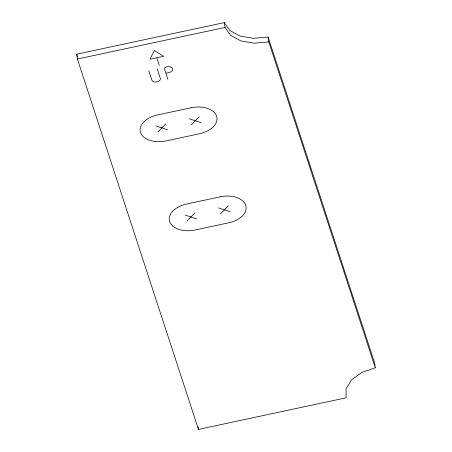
<?xml version="1.0" encoding="UTF-8"?>
<svg xmlns="http://www.w3.org/2000/svg" width="452" height="452" viewBox="0 0 452 452"><rect width="100%" height="100%" fill="white"/><g stroke="black" fill="none" stroke-linecap="round" stroke-linejoin="round"><path stroke-width="0.68" d="M157.895 131.973L165.765 123.876M191.365 124.814L199.23 116.718M187.009 221.039L194.88 212.943M220.474 213.881L228.345 205.784M375.301 367.742L361.888 372.425L351.622 379.782L346.068 388.703L346.074 397.816L198.456 429.4L77.399 59.031L76.699 54.183L224.311 22.6L229.876 30.527L240.153 36.058L253.572 38.352L268.098 37.053L374.601 362.888L375.301 367.742L268.804 41.906L268.098 37.053M77.399 59.031L225.017 27.448L230.582 35.375L240.859 40.906L254.278 43.2L268.804 41.906M156.319 57.879L149.911 59.252L154.426 50.494L163.703 56.302L156.804 57.777L159.279 65.337M166.353 73.128L168.862 72.591A4.814 2.983 -8.3 0 0 172.619 68.721A4.814 2.983 -8.3 0 0 166.991 66.868L166.279 67.02A2.339 1.452 -8.3 0 0 164.449 68.896L167.878 79.382M189.405 118.819L201.191 122.712M155.94 125.978L167.726 129.871M218.514 207.886L230.305 211.779M185.049 215.045L196.835 218.937M157.234 68.953L160.319 78.388A4.322 2.678 -8.3 0 1 156.946 81.857A4.322 2.678 -8.3 0 1 151.9 80.19L148.815 70.755M76.699 54.183L77.575 56.867M224.311 22.6L225.017 27.448M198.055 426.626L198.456 429.4M191.055 107.774L157.584 114.938A21.854 13.543 -8.3 0 0 140.532 132.481A21.854 13.543 -8.3 0 0 166.076 140.917L199.541 133.752A21.854 13.543 -8.3 0 0 216.593 116.209A21.854 13.543 -8.3 0 0 191.055 107.774M220.164 196.84L186.699 204.005A21.854 13.543 -8.3 0 0 169.647 221.548A21.854 13.543 -8.3 0 0 195.191 229.983L228.655 222.819A21.854 13.543 -8.3 0 0 245.707 205.276A21.854 13.543 -8.3 0 0 220.164 196.84"/></g></svg>
